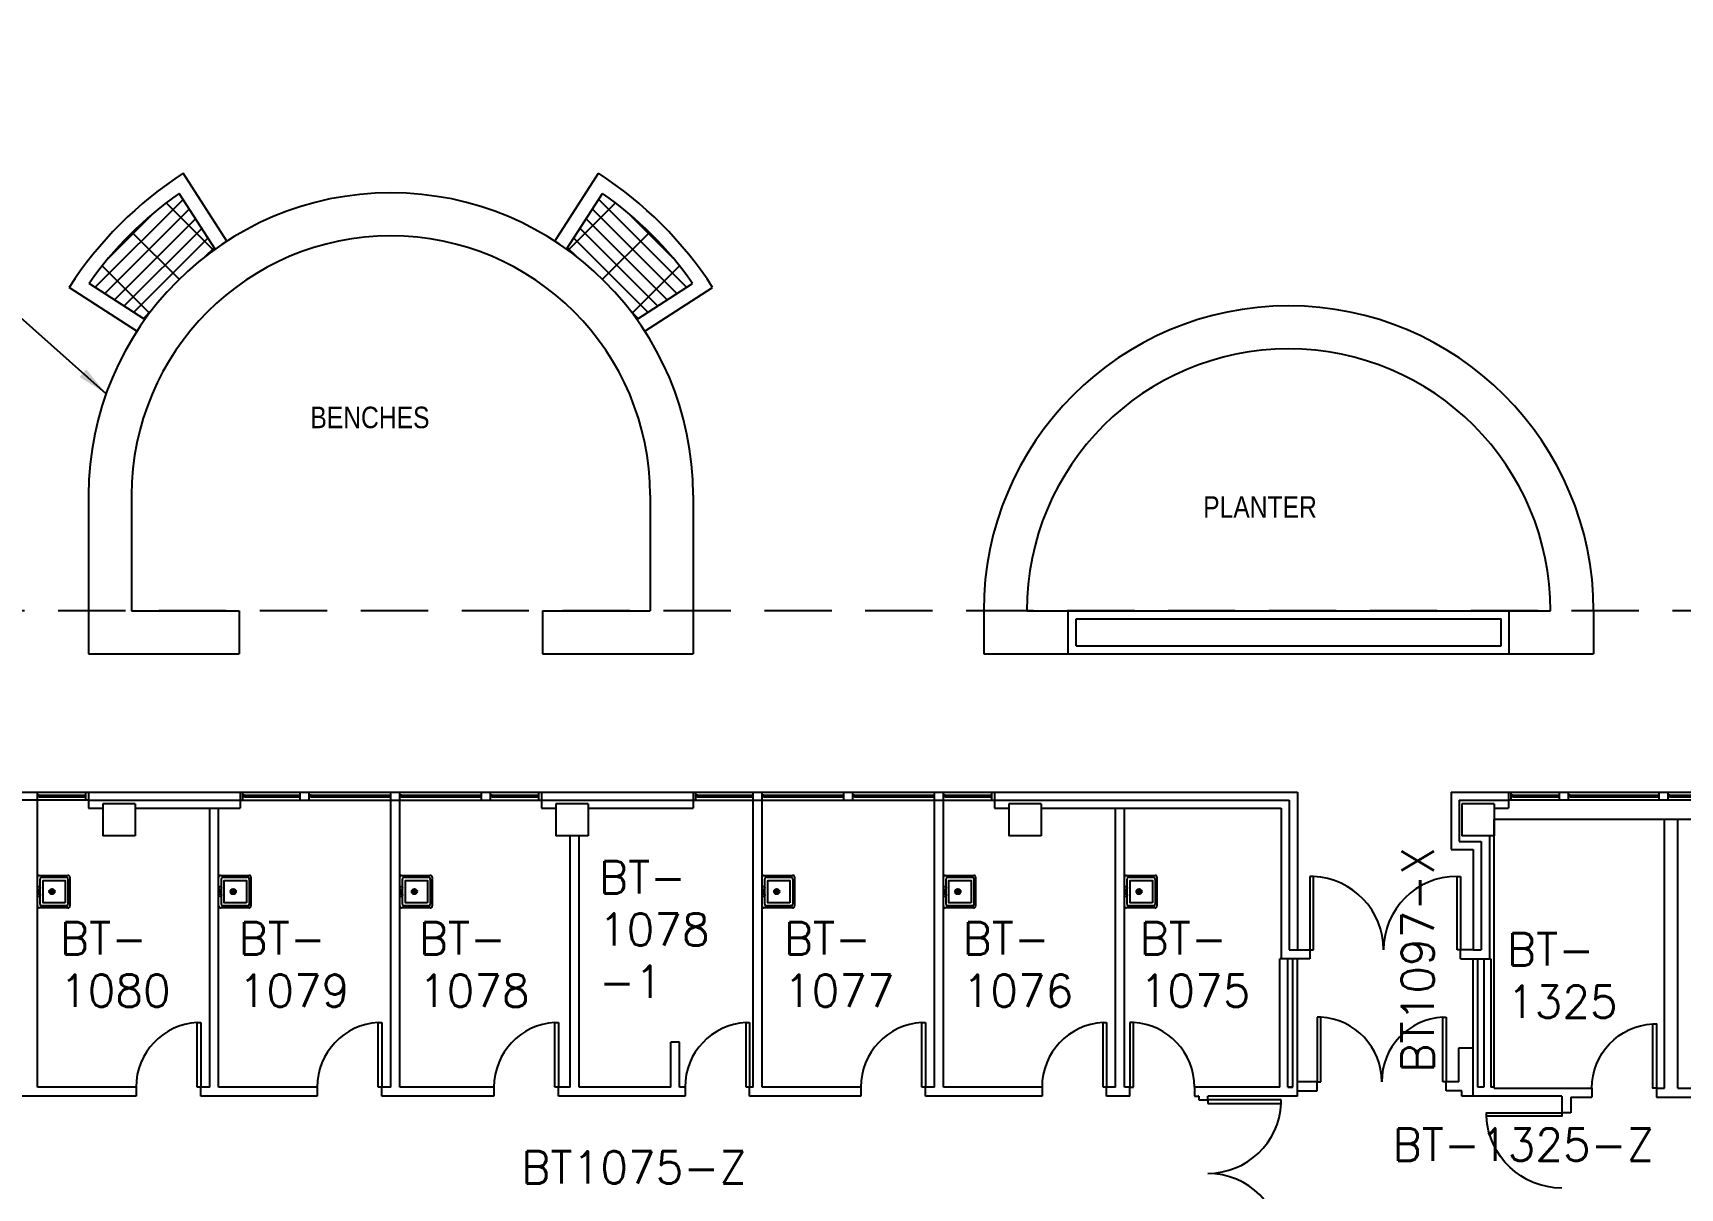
# Model space of a CAD drawing. Extents: x 2808 to 7225, y 18128 to 20366.
# Drawn here: x 3378 to 4296, y 19616 to 20260 of the extents above; entities that cross this region are included whole.
import ezdxf

# ---------------------------------------------------------------- set-up
doc = ezdxf.new("R2010")
doc.units = 0
doc.header["$MEASUREMENT"] = 0
doc.linetypes.add('HIDDEN', pattern=[0.375, 0.25, -0.125])
doc.layers.get('0').update_dxf_attribs({"linetype": 'CONTINUOUS'})
for name, color, linetype in [('ARDOOR', 7, 'CONTINUOUS'), ('ARROOMNO', 4, 'CONTINUOUS'), ('ARWALL', 7, 'CONTINUOUS'), ('COL', 14, 'CONTINUOUS'), ('EXDOOR', 8, 'CONTINUOUS'), ('EXROOF_TEXT', 134, 'CONTINUOUS'), ('EXWALL', 8, 'CONTINUOUS'), ('EXWINDOW', 8, 'CONTINUOUS'), ('MPFIXTURE', 3, 'CONTINUOUS'), ('TXT', 4, 'CONTINUOUS')]:
    doc.layers.add(name, color=color, linetype=linetype)
doc.styles.add('ARIAL_NARROW', font='ARIALN.TTF', dxfattribs={"height": 17})
doc.styles.add('ROMANS', font='romans.shx', dxfattribs={"height": 18})
doc.dimstyles.get("Standard").update_dxf_attribs({"dimtxt": 0.18, "dimasz": 0.18, "dimexe": 0.18, "dimexo": 0.0625, "dimgap": 0.09, "dimtad": 0, "dimtih": 1, "dimtoh": 1, "dimdec": 4, "dimzin": 0, "dimtxsty": 'STANDARD', "dimcen": 0.09, "dimazin": 3, "dimtfac": 1, "dimtdec": 4, "dimtofl": 0, "dimtmove": 0, "dimatfit": 3, "dimtolj": 1, "dimtzin": 0})

# ---------------------------------------------------------------- blocks, each defined once
blk = doc.blocks.new('COL2')
for p, q in [((-0.5, -0.5), (-0.5, 0.5)), ((-0.5, 0.5), (0.5, 0.5)), ((0.5, -0.5), (0.5, 0.5)), ((-0.5, -0.5), (0.5, -0.5))]:
    blk.add_line(p, q)
blk = doc.blocks.new('A$C6CB5713D')
at = {"layer": 'MPFIXTURE'}
for p, q in [((8.11, 8), (8.11, 10)), ((9.11, 9), (7.11, 9))]:
    blk.add_line(p, q, dxfattribs=at)
for points in [[(0, 1), (0, 17.25)], [(1, 18), (17, 18)], [(1.5, 2), (1.5, 16)], [(2.5, 17), (16, 17)], [(17, 16), (17, 2)], [(18, 17), (18, 1)], [(16, 1), (2.5, 1)], [(17, 0), (1, 0)]]:
    blk.add_lwpolyline(points, dxfattribs=at)
blk.add_lwpolyline([(15.5, 2.76), (3.11, 2.76), (3.11, 15.27), (15.5, 15.27)], close=True, dxfattribs=at)
at = {"layer": 'MPFIXTURE', "linetype": 'CONTINUOUS'}
for centre, radius in [((0.79, 11), 0.75), ((0.79, 9), 0.5), ((0.79, 7), 0.75)]:
    blk.add_circle(centre, radius, dxfattribs=at)
at = {"layer": 'MPFIXTURE'}
for radius in [1.5, 1]:
    blk.add_circle((8.11, 9), radius, dxfattribs=at)
for centre, start, end in [((0.87, 17.12), 81.8699, 188.1301), ((2.37, 16.12), 81.8699, 188.1301), ((16.12, 16.12), 351.8699, 98.1301), ((17.12, 17.12), 351.8699, 98.1301), ((0.87, 0.87), 171.8699, 278.1301), ((2.37, 1.87), 171.8699, 278.1301), ((16.12, 1.87), 261.8699, 8.1301), ((17.12, 0.87), 261.8699, 8.1301)]:
    blk.add_arc(centre, 0.884, start, end, dxfattribs=at)
blk = doc.blocks.new('A$C1A0D5351')
at = {"layer": 'MPFIXTURE'}
for p, q in [((8.11, 8), (8.11, 10)), ((9.11, 9), (7.11, 9))]:
    blk.add_line(p, q, dxfattribs=at)
for points in [[(0, 1), (0, 17.25)], [(1, 18), (17, 18)], [(1.5, 2), (1.5, 16)], [(2.5, 17), (16, 17)], [(17, 16), (17, 2)], [(18, 17), (18, 1)], [(16, 1), (2.5, 1)], [(17, 0), (1, 0)]]:
    blk.add_lwpolyline(points, dxfattribs=at)
blk.add_lwpolyline([(15.5, 2.76), (3.11, 2.76), (3.11, 15.27), (15.5, 15.27)], close=True, dxfattribs=at)
at = {"layer": 'MPFIXTURE', "linetype": 'CONTINUOUS'}
for centre, radius in [((0.79, 11), 0.75), ((0.79, 9), 0.5), ((0.79, 7), 0.75)]:
    blk.add_circle(centre, radius, dxfattribs=at)
at = {"layer": 'MPFIXTURE'}
for radius in [1.5, 1]:
    blk.add_circle((8.11, 9), radius, dxfattribs=at)
for centre, start, end in [((0.87, 17.12), 81.8699, 188.1301), ((2.37, 16.12), 81.8699, 188.1301), ((16.12, 16.12), 351.8699, 98.1301), ((17.12, 17.12), 351.8699, 98.1301), ((0.87, 0.87), 171.8699, 278.1301), ((2.37, 1.87), 171.8699, 278.1301), ((16.12, 1.87), 261.8699, 8.1301), ((17.12, 0.87), 261.8699, 8.1301)]:
    blk.add_arc(centre, 0.884, start, end, dxfattribs=at)
blk = doc.blocks.new('A$C47971903')
at = {"layer": 'MPFIXTURE'}
for p, q in [((8.11, 8), (8.11, 10)), ((9.11, 9), (7.11, 9))]:
    blk.add_line(p, q, dxfattribs=at)
for points in [[(0, 1), (0, 17.25)], [(1, 18), (17, 18)], [(1.5, 2), (1.5, 16)], [(2.5, 17), (16, 17)], [(17, 16), (17, 2)], [(18, 17), (18, 1)], [(16, 1), (2.5, 1)], [(17, 0), (1, 0)]]:
    blk.add_lwpolyline(points, dxfattribs=at)
blk.add_lwpolyline([(15.5, 2.76), (3.11, 2.76), (3.11, 15.27), (15.5, 15.27)], close=True, dxfattribs=at)
at = {"layer": 'MPFIXTURE', "linetype": 'CONTINUOUS'}
for centre, radius in [((0.79, 11), 0.75), ((0.79, 9), 0.5), ((0.79, 7), 0.75)]:
    blk.add_circle(centre, radius, dxfattribs=at)
at = {"layer": 'MPFIXTURE'}
for radius in [1.5, 1]:
    blk.add_circle((8.11, 9), radius, dxfattribs=at)
for centre, start, end in [((0.87, 17.12), 81.8699, 188.1301), ((2.38, 16.12), 81.8699, 188.1301), ((16.12, 16.12), 351.8699, 98.1301), ((17.12, 17.12), 351.8699, 98.1301), ((0.87, 0.87), 171.8699, 278.1301), ((2.38, 1.87), 171.8699, 278.1301), ((16.12, 1.87), 261.8699, 8.1301), ((17.12, 0.87), 261.8699, 8.1301)]:
    blk.add_arc(centre, 0.884, start, end, dxfattribs=at)
blk = doc.blocks.new('A$C2EB651A6')
at = {"layer": 'MPFIXTURE'}
for p, q in [((8.11, 8), (8.11, 10)), ((9.11, 9), (7.11, 9))]:
    blk.add_line(p, q, dxfattribs=at)
for points in [[(0, 1), (0, 17.25)], [(1, 18), (17, 18)], [(1.5, 2), (1.5, 16)], [(2.5, 17), (16, 17)], [(17, 16), (17, 2)], [(18, 17), (18, 1)], [(16, 1), (2.5, 1)], [(17, 0), (1, 0)]]:
    blk.add_lwpolyline(points, dxfattribs=at)
blk.add_lwpolyline([(15.5, 2.76), (3.11, 2.76), (3.11, 15.27), (15.5, 15.27)], close=True, dxfattribs=at)
at = {"layer": 'MPFIXTURE', "linetype": 'CONTINUOUS'}
for centre, radius in [((0.79, 11), 0.75), ((0.79, 9), 0.5), ((0.79, 7), 0.75)]:
    blk.add_circle(centre, radius, dxfattribs=at)
at = {"layer": 'MPFIXTURE'}
for radius in [1.5, 1]:
    blk.add_circle((8.11, 9), radius, dxfattribs=at)
for centre, start, end in [((0.87, 17.12), 81.8699, 188.1301), ((2.37, 16.12), 81.8699, 188.1301), ((16.12, 16.12), 351.8699, 98.1301), ((17.12, 17.12), 351.8699, 98.1301), ((0.87, 0.87), 171.8699, 278.1301), ((2.37, 1.87), 171.8699, 278.1301), ((16.12, 1.87), 261.8699, 8.1301), ((17.12, 0.87), 261.8699, 8.1301)]:
    blk.add_arc(centre, 0.884, start, end, dxfattribs=at)
blk = doc.blocks.new('A$C76EC6E4A')
at = {"layer": 'MPFIXTURE'}
for p, q in [((8.11, 8), (8.11, 10)), ((9.11, 9), (7.11, 9))]:
    blk.add_line(p, q, dxfattribs=at)
for points in [[(0, 1), (0, 17.25)], [(1, 18), (17, 18)], [(1.5, 2), (1.5, 16)], [(2.5, 17), (16, 17)], [(17, 16), (17, 2)], [(18, 17), (18, 1)], [(16, 1), (2.5, 1)], [(17, 0), (1, 0)]]:
    blk.add_lwpolyline(points, dxfattribs=at)
blk.add_lwpolyline([(15.5, 2.76), (3.11, 2.76), (3.11, 15.27), (15.5, 15.27)], close=True, dxfattribs=at)
at = {"layer": 'MPFIXTURE', "linetype": 'CONTINUOUS'}
for centre, radius in [((0.79, 11), 0.75), ((0.79, 9), 0.5), ((0.79, 7), 0.75)]:
    blk.add_circle(centre, radius, dxfattribs=at)
at = {"layer": 'MPFIXTURE'}
for radius in [1.5, 1]:
    blk.add_circle((8.11, 9), radius, dxfattribs=at)
for centre, start, end in [((0.87, 17.12), 81.8699, 188.1301), ((2.38, 16.12), 81.8699, 188.1301), ((16.12, 16.12), 351.8699, 98.1301), ((17.12, 17.12), 351.8699, 98.1301), ((0.87, 0.87), 171.8699, 278.1301), ((2.38, 1.87), 171.8699, 278.1301), ((16.12, 1.87), 261.8699, 8.1301), ((17.12, 0.87), 261.8699, 8.1301)]:
    blk.add_arc(centre, 0.884, start, end, dxfattribs=at)
blk = doc.blocks.new('A$C5E5328C0')
at = {"layer": 'MPFIXTURE'}
for p, q in [((8.11, 8), (8.11, 10)), ((9.11, 9), (7.11, 9))]:
    blk.add_line(p, q, dxfattribs=at)
for points in [[(0, 1), (0, 17.25)], [(1, 18), (17, 18)], [(1.5, 2), (1.5, 16)], [(2.5, 17), (16, 17)], [(17, 16), (17, 2)], [(18, 17), (18, 1)], [(16, 1), (2.5, 1)], [(17, 0), (1, 0)]]:
    blk.add_lwpolyline(points, dxfattribs=at)
blk.add_lwpolyline([(15.5, 2.76), (3.11, 2.76), (3.11, 15.27), (15.5, 15.27)], close=True, dxfattribs=at)
at = {"layer": 'MPFIXTURE', "linetype": 'CONTINUOUS'}
for centre, radius in [((0.79, 11), 0.75), ((0.79, 9), 0.5), ((0.79, 7), 0.75)]:
    blk.add_circle(centre, radius, dxfattribs=at)
at = {"layer": 'MPFIXTURE'}
for radius in [1.5, 1]:
    blk.add_circle((8.11, 9), radius, dxfattribs=at)
for centre, start, end in [((0.87, 17.12), 81.8699, 188.1301), ((2.37, 16.12), 81.8699, 188.1301), ((16.12, 16.12), 351.8699, 98.1301), ((17.12, 17.12), 351.8699, 98.1301), ((0.87, 0.87), 171.8699, 278.1301), ((2.37, 1.87), 171.8699, 278.1301), ((16.12, 1.87), 261.8699, 8.1301), ((17.12, 0.87), 261.8699, 8.1301)]:
    blk.add_arc(centre, 0.884, start, end, dxfattribs=at)
blk = doc.blocks.new('A$C49F4324A')
at = {"layer": 'ARDOOR'}
for p, q in [((34, 0), (34, 36)), ((34, 36), (36, 36)), ((36, 36), (36, 0)), ((36, 0), (34, 0))]:
    blk.add_line(p, q, dxfattribs=at)
blk.add_arc((36, 0.06), 36, 93.18467, 180.08848, dxfattribs=at)
blk = doc.blocks.new('A$C2B4E061E')
at = {"layer": 'ARDOOR'}
for p, q in [((34, 0), (34, 36)), ((34, 36), (36, 36)), ((36, 36), (36, 0)), ((36, 0), (34, 0))]:
    blk.add_line(p, q, dxfattribs=at)
blk.add_arc((36, 0.06), 36, 93.18467, 180.08848, dxfattribs=at)
blk = doc.blocks.new('A$C50461D77')
at = {"layer": 'ARDOOR'}
for p, q in [((34, 0), (34, 36)), ((34, 36), (36, 36)), ((36, 36), (36, 0)), ((36, 0), (34, 0))]:
    blk.add_line(p, q, dxfattribs=at)
blk.add_arc((36, 0.06), 36, 93.18467, 180.08848, dxfattribs=at)
blk = doc.blocks.new('A$C409D4DF0')
at = {"layer": 'ARDOOR'}
for p, q in [((34, 0), (34, 36)), ((34, 36), (36, 36)), ((36, 36), (36, 0)), ((36, 0), (34, 0))]:
    blk.add_line(p, q, dxfattribs=at)
blk.add_arc((36, 0.06), 36, 93.18467, 180.08848, dxfattribs=at)
blk = doc.blocks.new('A$C3CD779EE')
at = {"layer": 'ARDOOR'}
for p, q in [((34, 0), (34, 36)), ((34, 36), (36, 36)), ((36, 36), (36, 0)), ((36, 0), (34, 0))]:
    blk.add_line(p, q, dxfattribs=at)
blk.add_arc((36, 0.06), 36, 93.18467, 180.08848, dxfattribs=at)
blk = doc.blocks.new('A$C79F01604')
at = {"layer": 'ARDOOR'}
for p, q in [((34, 0), (34, 36)), ((34, 36), (36, 36)), ((36, 36), (36, 0)), ((36, 0), (34, 0))]:
    blk.add_line(p, q, dxfattribs=at)
blk.add_arc((36, 0.06), 36, 93.18467, 180.08848, dxfattribs=at)
blk = doc.blocks.new('A$C67AF526E')
at = {"layer": 'ARDOOR'}
for p, q in [((2, 36), (0, 36)), ((0, 36), (0, 0)), ((2, 0), (2, 36)), ((0, 0), (2, 0))]:
    blk.add_line(p, q, dxfattribs=at)
blk.add_arc((0, 0.06), 36, 359.91152, 86.81533, dxfattribs=at)
blk = doc.blocks.new('A$C3EA3519C')
at = {"layer": 'ARDOOR'}
for p, q in [((41, 84), (0, 84)), ((0, 84), (0, 82)), ((41, 82), (41, 84)), ((0, 82), (41, 82)), ((0, 2), (41, 2)), ((0, 0), (0, 2)), ((41, 2), (41, 0)), ((41, 0), (0, 0))]:
    blk.add_line(p, q, dxfattribs=at)
for centre, start, end in [((0.05, 84), 269.93179, 357.20401), ((0, 2), 0, 90)]:
    blk.add_arc(centre, 41, start, end, dxfattribs=at)
blk = doc.blocks.new('A$C19863AEB')
at = {"layer": 'ARDOOR'}
for p, q in [((2, 36), (0, 36)), ((0, 36), (0, 0)), ((2, 0), (2, 36)), ((70, 0), (70, 36)), ((70, 36), (72, 36)), ((72, 36), (72, 0)), ((0, 0), (2, 0)), ((72, 0), (70, 0))]:
    blk.add_line(p, q, dxfattribs=at)
for centre, start, end in [((0, 0.06), 359.91152, 86.81533), ((72, 0.06), 93.18467, 180.08848)]:
    blk.add_arc(centre, 36, start, end, dxfattribs=at)
blk = doc.blocks.new('A$C010D74E7')
at = {"layer": 'EXDOOR'}
for p, q in [((2, 41), (0, 41)), ((0, 41), (0, 0)), ((2, 0), (2, 41)), ((82, 0), (82, 41)), ((82, 41), (84, 41)), ((84, 41), (84, 0)), ((0, 0), (2, 0)), ((84, 0), (82, 0))]:
    blk.add_line(p, q, dxfattribs=at)
for centre, start, end in [((0, 0.05), 359.93179, 87.20401), ((82, 0), 90, 180)]:
    blk.add_arc(centre, 41, start, end, dxfattribs=at)

msp = doc.modelspace()

# ---------------------------------------------------------------- hatches: boundary and pattern name
at = {"layer": 'EXWALL'}
h = msp.add_hatch(dxfattribs=at)
h.set_pattern_fill('GRATE', color=256, scale=200, angle=45, style=0)
h.paths.add_polyline_path([(3479.49, 20139.29), (3459.41, 20170.41, 0.086931), (3409.26, 20120.26), (3440.38, 20100.18, -0.082622)])
h = msp.add_hatch(dxfattribs=at)
h.set_pattern_fill('GRATE', color=256, scale=200, angle=45, style=0)
h.set_pattern_definition([(135, (7154.937, 0), (4.4194174, 4.4194174), []), (45, (7154.937, 0), (17.67767, -17.67767), [])])
h.paths.add_polyline_path([(3675.45, 20139.29), (3695.52, 20170.41, -0.086931), (3745.67, 20120.26), (3714.56, 20100.18, 0.082622)])

# ---------------------------------------------------------------- linework, layer by layer
at = {"layer": 'ARDOOR', "flags": 128}
for points in [[(4246.97, 19671.58, -0.39805), (4280.97, 19707.53), (4282.97, 19707.58), (4282.97, 19671.58), (4280.97, 19671.58), (4280.97, 19707.53)], [(4230.22, 19615.96, -0.400344), (4188.27, 19655.96), (4188.22, 19657.96), (4230.22, 19657.96), (4230.22, 19655.96), (4188.27, 19655.96)]]:
    msp.add_lwpolyline(points, format="xyb", dxfattribs=at)
at = {"layer": 'ARWALL'}
for p, q in [((3380.47, 19672.21), (3380.47, 19832.21)), ((3476.47, 19672.21), (3476.47, 19827.71)), ((3481.47, 19672.21), (3481.47, 19827.71)), ((3577.47, 19672.21), (3577.47, 19832.21)), ((3582.47, 19672.21), (3582.47, 19832.21)), ((3779.47, 19672.21), (3779.47, 19832.21)), ((3784.47, 19672.21), (3784.47, 19832.21)), ((3880.47, 19672.21), (3880.47, 19832.21)), ((3885.47, 19672.21), (3885.47, 19832.21)), ((3981.47, 19672.21), (3981.47, 19827.71)), ((3986.47, 19672.21), (3986.47, 19827.71)), ((4192.47, 19821.58), (4424.22, 19821.58)), ((4192.47, 19671.58), (4192.47, 19821.58)), ((4287.47, 19671.58), (4287.47, 19821.58)), ((4294.97, 19671.58), (4294.97, 19821.58)), ((3677.47, 19672.21), (3677.47, 19812.21)), ((3682.47, 19672.21), (3682.47, 19812.21)), ((4072.97, 19672.21), (4072.97, 19743.71)), ((4077.47, 19672.21), (4077.47, 19743.71)), ((4080.22, 19672.21), (4080.22, 19743.71)), ((4082.84, 19667.21), (4082.84, 19743.71)), ((4180.84, 19667.21), (4180.84, 19743.71)), ((4183.47, 19672.21), (4183.47, 19743.71)), ((4186.72, 19743.71), (4186.72, 19672.21)), ((4190.72, 19743.71), (4190.72, 19672.21)), ((3738.47, 19697.21), (3733.47, 19697.21)), ((3733.47, 19672.21), (3733.47, 19697.21)), ((3738.47, 19672.21), (3738.47, 19697.21)), ((4172.84, 19694.21), (4180.84, 19694.21)), ((4172.84, 19675.21), (4172.84, 19694.21)), ((3435.47, 19672.21), (3380.47, 19672.21)), ((3435.47, 19672.21), (3435.47, 19667.21)), ((3476.47, 19672.21), (3471.47, 19672.21)), ((3471.47, 19667.21), (3471.47, 19672.21)), ((3536.47, 19672.21), (3481.47, 19672.21)), ((3536.47, 19672.21), (3536.47, 19667.21)), ((3577.47, 19672.21), (3572.47, 19672.21)), ((3572.47, 19667.21), (3572.47, 19672.21)), ((3634.97, 19672.21), (3582.47, 19672.21)), ((3634.97, 19672.21), (3634.97, 19667.21)), ((3677.47, 19672.21), (3670.97, 19672.21)), ((3670.97, 19667.21), (3670.97, 19672.21)), ((3733.47, 19672.21), (3682.47, 19672.21)), ((3741.47, 19672.21), (3738.47, 19672.21)), ((3741.47, 19672.21), (3741.47, 19667.21)), ((3777.47, 19667.21), (3777.47, 19672.21)), ((3779.47, 19672.21), (3777.47, 19672.21)), ((3839.47, 19672.21), (3784.47, 19672.21)), ((3839.47, 19672.21), (3839.47, 19667.21)), ((3880.47, 19672.21), (3875.47, 19672.21)), ((3875.47, 19667.21), (3875.47, 19672.21)), ((3940.47, 19672.21), (3885.47, 19672.21)), ((3940.47, 19672.21), (3940.47, 19667.21)), ((3981.47, 19672.21), (3976.47, 19672.21)), ((3976.47, 19667.21), (3976.47, 19672.21)), ((3989.47, 19672.21), (3986.47, 19672.21)), ((3989.47, 19667.21), (3989.47, 19672.21)), ((4072.97, 19672.21), (4025.47, 19672.21)), ((4025.47, 19672.21), (4025.47, 19667.21)), ((4077.47, 19672.21), (4080.22, 19672.21)), ((4080.22, 19672.21), (4077.47, 19672.21)), ((4093.84, 19675.21), (4082.84, 19675.21)), ((4082.84, 19670.21), (4093.84, 19670.21)), ((4093.84, 19670.21), (4093.84, 19675.21)), ((4172.84, 19675.21), (4165.84, 19675.21)), ((4165.84, 19670.21), (4165.84, 19675.21)), ((4174.47, 19670.21), (4165.84, 19670.21)), ((4174.47, 19667.21), (4174.47, 19670.21)), ((4186.72, 19672.21), (4183.47, 19672.21)), ((4192.47, 19672.21), (4190.72, 19672.21)), ((4192.47, 19671.58), (4246.97, 19671.58)), ((4246.97, 19671.58), (4246.97, 19666.58)), ((4282.97, 19671.58), (4287.47, 19671.58)), ((4282.97, 19671.58), (4282.97, 19666.58)), ((4294.97, 19671.58), (4347.97, 19671.58)), ((3435.47, 19667.21), (3370.47, 19667.21)), ((3536.47, 19667.21), (3471.47, 19667.21)), ((3634.97, 19667.21), (3572.47, 19667.21)), ((3741.47, 19667.21), (3670.97, 19667.21)), ((3839.47, 19667.21), (3777.47, 19667.21)), ((3940.47, 19667.21), (3875.47, 19667.21)), ((3989.47, 19667.21), (3976.47, 19667.21)), ((4025.47, 19667.21), (4027.47, 19667.21)), ((4027.84, 19667.21), (4027.47, 19667.21)), ((4027.84, 19667.21), (4027.84, 19667.14)), ((4027.84, 19667.14), (4027.84, 19665.14)), ((4027.84, 19665.14), (4032.84, 19665.14)), ((4082.84, 19667.21), (4032.84, 19667.21)), ((4032.84, 19667.21), (4032.84, 19667.14)), ((4032.84, 19665.14), (4032.84, 19667.14)), ((4180.84, 19667.21), (4174.47, 19667.21)), ((4230.22, 19667.21), (4180.84, 19667.21)), ((4230.22, 19667.21), (4230.22, 19657.96)), ((4235.22, 19666.58), (4246.97, 19666.58)), ((4235.22, 19666.58), (4235.22, 19657.96)), ((4282.97, 19666.58), (4347.97, 19666.58)), ((4235.22, 19657.96), (4230.22, 19657.96))]:
    msp.add_line(p, q, dxfattribs=at)
at = {"layer": 'EXWALL'}
for p, q in [((3455.07, 20177.14), (3454.99, 20177.27)), ((3486.11, 20143.79), (3461.71, 20181.6)), ((3668.83, 20143.79), (3693.22, 20181.6)), ((3699.87, 20177.14), (3699.95, 20177.27)), ((3479.49, 20139.29), (3459.41, 20170.41)), ((3675.45, 20139.29), (3695.52, 20170.41)), ((3435.88, 20093.57), (3398.07, 20117.96)), ((3402.54, 20124.6), (3402.41, 20124.69)), ((3440.38, 20100.18), (3409.26, 20120.26)), ((3714.56, 20100.18), (3745.67, 20120.26)), ((3719.05, 20093.57), (3756.86, 20117.96)), ((3408.97, 20002.21), (3408.97, 19913.71)), ((3432.97, 20002.21), (3432.97, 19937.71)), ((3721.97, 20002.21), (3721.97, 19937.71)), ((3745.97, 20002.21), (3745.97, 19913.71)), ((3492.97, 19937.71), (3492.97, 19913.71)), ((3661.97, 19937.71), (3661.97, 19913.71)), ((3907.97, 19937.71), (3907.97, 19913.71)), ((3954.97, 19913.71), (3954.97, 19937.71)), ((4200.97, 19913.71), (4200.97, 19937.71)), ((4247.97, 19937.71), (4247.97, 19913.71)), ((3959.47, 19918.21), (3959.47, 19933.21)), ((4196.47, 19918.21), (4196.47, 19933.21)), ((3408.97, 19836.71), (3408.97, 19827.71)), ((3493.47, 19836.71), (3493.47, 19827.71)), ((3661.47, 19836.71), (3661.47, 19827.71)), ((3745.97, 19836.71), (3745.97, 19827.71)), ((3913.97, 19836.71), (3913.97, 19827.71)), ((4082.84, 19836.71), (4082.84, 19748.71)), ((4168.47, 19836.71), (4168.47, 19804.71)), ((4200.47, 19836.71), (4200.47, 19827.71)), ((4073.84, 19827.71), (4073.84, 19743.71)), ((4078.34, 19832.21), (4078.34, 19748.71)), ((4172.97, 19832.21), (4172.97, 19809.21)), ((4185.34, 19809.21), (4185.34, 19748.71)), ((4189.84, 19812.21), (4189.84, 19743.71)), ((4180.84, 19804.71), (4180.84, 19748.71)), ((4089.84, 19743.71), (4072.97, 19743.71)), ((4082.84, 19748.71), (4089.84, 19748.71)), ((4089.84, 19748.71), (4089.84, 19743.71)), ((4180.84, 19748.71), (4173.84, 19748.71)), ((4173.84, 19743.71), (4173.84, 19748.71)), ((4173.84, 19743.71), (4190.72, 19743.71))]:
    msp.add_line(p, q, dxfattribs=at)
at = {"layer": 'EXWALL', "linetype": 'HIDDEN', "ltscale": 150}
msp.add_line((6916.97, 19937.71), (3116.47, 19937.71), dxfattribs=at)
at = {"layer": 'EXWALL', "linetype": 'CONTINUOUS'}
for p, q in [((3432.97, 19937.71), (3492.97, 19937.71)), ((3661.97, 19937.71), (3721.97, 19937.71)), ((3931.97, 19937.71), (4223.97, 19937.71)), ((3959.47, 19933.21), (4196.47, 19933.21)), ((3959.47, 19918.21), (4196.47, 19918.21)), ((3408.97, 19913.71), (3492.97, 19913.71)), ((3661.97, 19913.71), (3745.97, 19913.71)), ((3907.97, 19913.71), (4247.97, 19913.71)), ((3408.97, 19836.71), (3493.47, 19836.71)), ((3661.47, 19836.71), (3745.97, 19836.71)), ((3913.97, 19836.71), (4082.84, 19836.71)), ((4168.47, 19836.71), (4200.47, 19836.71)), ((3408.97, 19832.21), (3493.47, 19832.21)), ((3408.97, 19827.71), (3416.97, 19827.71)), ((3434.97, 19827.71), (3493.47, 19827.71)), ((3661.47, 19832.21), (3745.97, 19832.21)), ((3661.47, 19827.71), (3669.47, 19827.71)), ((3687.47, 19827.71), (3745.97, 19827.71)), ((3913.97, 19832.21), (4078.34, 19832.21)), ((3913.97, 19827.71), (3921.97, 19827.71)), ((3939.97, 19827.71), (4073.84, 19827.71)), ((4172.97, 19832.21), (4200.47, 19832.21)), ((4192.47, 19827.71), (4200.47, 19827.71)), ((4172.97, 19809.21), (4185.34, 19809.21)), ((4168.47, 19804.71), (4180.84, 19804.71)), ((4078.34, 19748.71), (4082.84, 19748.71)), ((4180.84, 19748.71), (4185.34, 19748.71))]:
    msp.add_line(p, q, dxfattribs=at)
at = {"layer": 'EXWALL'}
for radius, start, end in [(213.5, 122.83235, 147.16765), (213.5, 32.83235, 57.16765), (205.5, 125.06341, 144.93659), (205.5, 35.06341, 54.93659)]:
    msp.add_arc((3577.47, 20002.21), radius, start, end, dxfattribs=at)
at = {"layer": 'EXWALL', "linetype": 'CONTINUOUS'}
for centre, radius in [((3577.47, 20002.21), 168.5), ((3577.47, 20002.21), 144.5), ((4077.97, 19937.71), 170), ((4077.97, 19937.71), 146)]:
    msp.add_arc(centre, radius, 0, 180, dxfattribs=at)
at = {"layer": 'EXWINDOW'}
for p, q in [((3240.97, 19836.71), (3408.97, 19836.71)), ((3380.47, 19832.21), (3380.47, 19836.71)), ((3381.47, 19834.96), (3380.47, 19834.96)), ((3381.47, 19833.96), (3380.47, 19833.96)), ((3381.47, 19834.96), (3406.47, 19834.96)), ((3381.47, 19833.96), (3381.47, 19834.96)), ((3381.47, 19833.96), (3406.47, 19833.96)), ((3406.47, 19833.96), (3406.47, 19834.96)), ((3406.47, 19834.96), (3407.47, 19834.96)), ((3406.47, 19833.96), (3407.47, 19833.96)), ((3407.47, 19832.21), (3407.47, 19836.71)), ((3493.47, 19836.71), (3661.47, 19836.71)), ((3494.97, 19832.21), (3494.97, 19836.71)), ((3495.97, 19834.96), (3494.97, 19834.96)), ((3495.97, 19833.96), (3494.97, 19833.96)), ((3495.97, 19833.96), (3495.97, 19834.96)), ((3495.97, 19834.96), (3525.97, 19834.96)), ((3495.97, 19833.96), (3525.97, 19833.96)), ((3525.97, 19833.96), (3525.97, 19834.96)), ((3525.97, 19834.96), (3526.97, 19834.96)), ((3525.97, 19833.96), (3526.97, 19833.96)), ((3526.97, 19832.21), (3526.97, 19836.71)), ((3531.97, 19832.21), (3531.97, 19836.71)), ((3532.97, 19834.96), (3531.97, 19834.96)), ((3532.97, 19833.96), (3531.97, 19833.96)), ((3532.97, 19834.96), (3576.47, 19834.96)), ((3532.97, 19833.96), (3532.97, 19834.96)), ((3532.97, 19833.96), (3576.47, 19833.96)), ((3576.47, 19833.96), (3576.47, 19834.96)), ((3576.47, 19834.96), (3577.47, 19834.96)), ((3576.47, 19833.96), (3577.47, 19833.96)), ((3577.47, 19832.21), (3577.47, 19836.71)), ((3582.47, 19832.21), (3582.47, 19836.71)), ((3583.47, 19834.96), (3582.47, 19834.96)), ((3583.47, 19833.96), (3582.47, 19833.96)), ((3583.47, 19834.96), (3626.97, 19834.96)), ((3583.47, 19833.96), (3583.47, 19834.96)), ((3583.47, 19833.96), (3626.97, 19833.96)), ((3626.97, 19833.96), (3626.97, 19834.96)), ((3626.97, 19834.96), (3627.97, 19834.96)), ((3626.97, 19833.96), (3627.97, 19833.96)), ((3627.97, 19832.21), (3627.97, 19836.71)), ((3632.97, 19832.21), (3632.97, 19836.71)), ((3633.97, 19834.96), (3632.97, 19834.96)), ((3633.97, 19833.96), (3632.97, 19833.96)), ((3633.97, 19833.96), (3633.97, 19834.96)), ((3633.97, 19834.96), (3658.97, 19834.96)), ((3633.97, 19833.96), (3658.97, 19833.96)), ((3658.97, 19833.96), (3658.97, 19834.96)), ((3658.97, 19834.96), (3659.97, 19834.96)), ((3658.97, 19833.96), (3659.97, 19833.96)), ((3659.97, 19832.21), (3659.97, 19836.71)), ((3745.97, 19836.71), (3913.97, 19836.71)), ((3747.47, 19832.21), (3747.47, 19836.71)), ((3748.47, 19834.96), (3747.47, 19834.96)), ((3748.47, 19833.96), (3747.47, 19833.96)), ((3748.47, 19834.96), (3778.47, 19834.96)), ((3748.47, 19833.96), (3748.47, 19834.96)), ((3748.47, 19833.96), (3778.47, 19833.96)), ((3778.47, 19834.96), (3779.47, 19834.96)), ((3778.47, 19833.96), (3778.47, 19834.96)), ((3778.47, 19833.96), (3779.47, 19833.96)), ((3779.47, 19832.21), (3779.47, 19836.71)), ((3784.47, 19832.21), (3784.47, 19836.71)), ((3785.47, 19834.96), (3784.47, 19834.96)), ((3785.47, 19833.96), (3784.47, 19833.96)), ((3785.47, 19834.96), (3828.97, 19834.96)), ((3785.47, 19833.96), (3785.47, 19834.96)), ((3785.47, 19833.96), (3828.97, 19833.96)), ((3828.97, 19833.96), (3828.97, 19834.96)), ((3828.97, 19834.96), (3829.97, 19834.96)), ((3828.97, 19833.96), (3829.97, 19833.96)), ((3829.97, 19832.21), (3829.97, 19836.71)), ((3834.97, 19832.21), (3834.97, 19836.71)), ((3835.97, 19834.96), (3834.97, 19834.96)), ((3835.97, 19833.96), (3834.97, 19833.96)), ((3835.97, 19833.96), (3835.97, 19834.96)), ((3835.97, 19834.96), (3879.47, 19834.96)), ((3835.97, 19833.96), (3879.47, 19833.96)), ((3879.47, 19834.96), (3880.47, 19834.96)), ((3879.47, 19833.96), (3879.47, 19834.96)), ((3879.47, 19833.96), (3880.47, 19833.96)), ((3880.47, 19832.21), (3880.47, 19836.71)), ((3885.47, 19832.21), (3885.47, 19836.71)), ((3886.47, 19834.96), (3885.47, 19834.96)), ((3886.47, 19833.96), (3885.47, 19833.96)), ((3886.47, 19834.96), (3911.47, 19834.96)), ((3886.47, 19833.96), (3886.47, 19834.96)), ((3886.47, 19833.96), (3911.47, 19833.96)), ((3911.47, 19834.96), (3912.47, 19834.96)), ((3911.47, 19833.96), (3911.47, 19834.96)), ((3911.47, 19833.96), (3912.47, 19833.96)), ((3912.47, 19832.21), (3912.47, 19836.71)), ((4200.47, 19836.71), (4368.47, 19836.71)), ((4201.97, 19832.21), (4201.97, 19836.71)), ((4202.97, 19834.96), (4201.97, 19834.96)), ((4202.97, 19833.96), (4201.97, 19833.96)), ((4202.97, 19833.96), (4202.97, 19834.96)), ((4202.97, 19834.96), (4227.97, 19834.96)), ((4202.97, 19833.96), (4227.97, 19833.96)), ((4227.97, 19834.96), (4228.97, 19834.96)), ((4227.97, 19833.96), (4227.97, 19834.96)), ((4227.97, 19833.96), (4228.97, 19833.96)), ((4228.97, 19832.21), (4228.97, 19836.71)), ((4233.97, 19832.21), (4233.97, 19836.71)), ((4234.97, 19834.96), (4233.97, 19834.96)), ((4234.97, 19833.96), (4233.97, 19833.96)), ((4234.97, 19834.96), (4283.47, 19834.96)), ((4234.97, 19833.96), (4234.97, 19834.96)), ((4234.97, 19833.96), (4283.47, 19833.96)), ((4283.47, 19834.96), (4284.47, 19834.96)), ((4283.47, 19833.96), (4283.47, 19834.96)), ((4283.47, 19833.96), (4284.47, 19833.96)), ((4284.47, 19832.21), (4284.47, 19836.71)), ((4289.47, 19832.21), (4289.47, 19836.71)), ((4290.47, 19834.96), (4289.47, 19834.96)), ((4290.47, 19833.96), (4289.47, 19833.96)), ((4290.47, 19834.96), (4328.97, 19834.96)), ((4290.47, 19833.96), (4290.47, 19834.96)), ((4290.47, 19833.96), (4328.97, 19833.96)), ((3408.97, 19832.21), (3240.97, 19832.21)), ((3493.47, 19832.21), (3661.47, 19832.21)), ((3745.97, 19832.21), (3913.97, 19832.21)), ((4368.47, 19832.21), (4200.47, 19832.21))]:
    msp.add_line(p, q, dxfattribs=at)

# ---------------------------------------------------------------- block references
at = {"layer": 'ARDOOR'}
for name, p in [('A$C49F4324A', (3435.47, 19672.21)), ('A$C2B4E061E', (3536.47, 19672.21)), ('A$C50461D77', (3634.97, 19672.21)), ('A$C409D4DF0', (3741.47, 19672.21)), ('A$C3CD779EE', (3839.47, 19672.21)), ('A$C79F01604', (3940.47, 19672.21)), ('A$C67AF526E', (3989.47, 19672.21)), ('A$C19863AEB', (4093.84, 19675.21)), ('A$C3EA3519C', (4032.84, 19581.14))]:
    msp.add_blockref(name, p, dxfattribs=at)
at = {"layer": 'COL', "xscale": 18, "yscale": 18, "zscale": 18, "rotation": 180}
for p in [(3425.97, 19821.21), (3678.47, 19821.21), (3930.97, 19821.21), (4183.47, 19821.21)]:
    msp.add_blockref('COL2', p, dxfattribs=at)
at = {"layer": 'EXDOOR'}
msp.add_blockref('A$C010D74E7', (4089.84, 19748.71), dxfattribs=at)
at = {"layer": 'MPFIXTURE'}
for name, p in [('A$C6CB5713D', (3380.47, 19772.21)), ('A$C1A0D5351', (3481.47, 19772.21)), ('A$C47971903', (3582.47, 19772.21)), ('A$C2EB651A6', (3784.47, 19772.21)), ('A$C76EC6E4A', (3885.47, 19772.21)), ('A$C5E5328C0', (3986.47, 19772.21))]:
    msp.add_blockref(name, p, dxfattribs=at)

# ---------------------------------------------------------------- texts
at = {"layer": 'ARROOMNO', "style": 'ROMANS'}
for s, p in [('BT-', (3693.46, 19780.22)), ('1078', (3693.46, 19751.08)), ('BT-', (3393, 19746.1)), ('BT-', (3492.61, 19746.1)), ('BT-', (3593.08, 19746.1)), ('BT-', (3796.57, 19746.1)), ('BT-', (3896.2, 19746.1)), ('BT-', (3994.97, 19746.1)), ('BT-', (4199.7, 19739.98)), ('1080', (3393, 19716.96)), ('1079', (3492.61, 19716.96)), ('1078', (3593.08, 19716.96)), ('-1', (3693.46, 19721.94)), ('1077', (3796.57, 19716.96)), ('1076', (3896.2, 19716.96)), ('1075', (3994.97, 19716.96)), ('1325', (4199.7, 19710.83)), ('BT-1325-Z', (4135.98, 19631.19)), ('BT1075-Z', (3650.25, 19618.48))]:
    msp.add_text(s, height=18, dxfattribs=at).set_placement(p)
msp.add_text('BT1097-X', height=18, rotation=90, dxfattribs=at).set_placement((4158.94, 19680.34))
at = {"layer": 'TXT', "style": 'ARIAL_NARROW'}
for s, p in [('BENCHES', (3532.6, 20039.52)), ('PLANTER', (4030.3, 19989.61))]:
    msp.add_text(s, height=12, dxfattribs=at).set_placement(p)

# ---------------------------------------------------------------- leaders
at = {"layer": 'EXROOF_TEXT'}
msp.add_leader([(3418.73, 20058.73), (3265.67, 20194.86), (3265.67, 20259.85)], dimstyle='STANDARD', override={"dimscale": 96, "dimgap": 0.09, "dimtad": 0}, dxfattribs=at)

doc.saveas('drawing.dxf')
